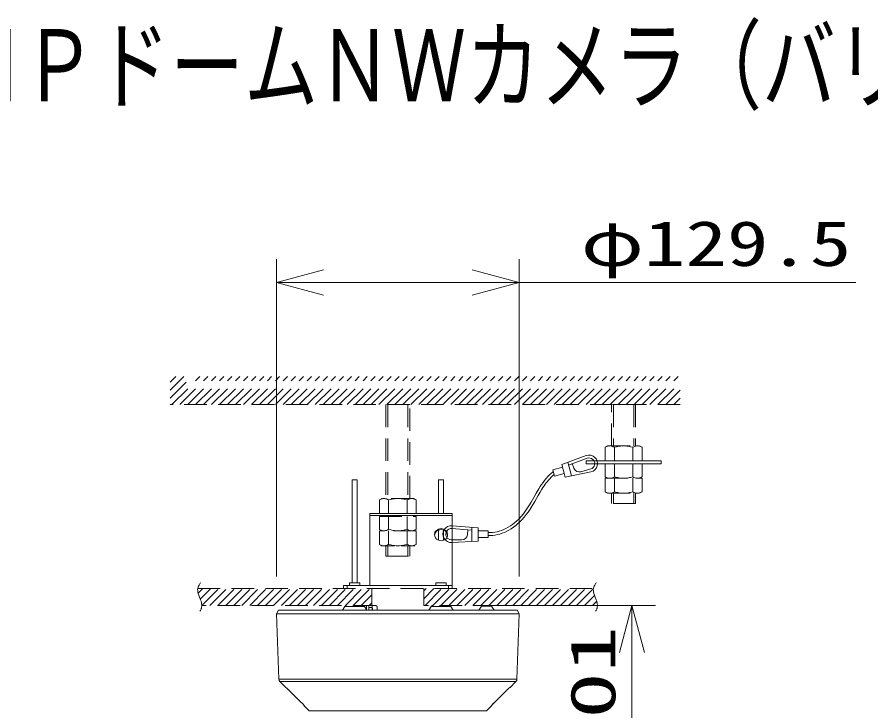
# Model space of a CAD drawing. Units: millimetres on the paper. Extents: x -62 to 65, y -59 to 59.
# Drawn here: x -20.02 to 25.43, y 22.34 to 59.29 of the extents above; entities that cross this region are included whole.
import ezdxf
from ezdxf.enums import TextEntityAlignment as Align

# ---------------------------------------------------------------- set-up
doc = ezdxf.new("R2010")
doc.units = ezdxf.units.MM
doc.linetypes.add('DASHED1', pattern=[1.8, 1.2, -0.6])
for name, color, linetype, lineweight in [('0-0_GAIKEI', 4, 'Continuous', 9), ('0-2_SUNPO', 7, 'Continuous', 9), ('0-3_0', 7, 'Continuous', 9)]:
    doc.layers.add(name, color=color, linetype=linetype, lineweight=lineweight)
doc.layers.add('0-1_MOJI1', color=7, linetype='Continuous')
doc.styles.add('ＭＳ ゴシック', font='')
doc.styles.get('ＭＳ ゴシック').set_extended_font_data('MS Gothic')

# ---------------------------------------------------------------- blocks, each defined once
blk = doc.blocks.new('_Open30')
at = {"layer": '0-3_0'}
blk.add_line((0, 0), (-1, 0), dxfattribs=at)
blk.add_lwpolyline([(-1, 0.2679), (0, 0), (-1, -0.2679)], dxfattribs=at)

msp = doc.modelspace()

# ---------------------------------------------------------------- linework, layer by layer
at = {"layer": '0-0_GAIKEI', "color": 134, "linetype": 'DASHED1'}
for p, q in [((-11.873, 38.993), (-10.714, 40.152)), ((-11.873, 39.418), (-11.138, 40.152)), ((-11.873, 39.842), (-11.563, 40.152)), ((-11.79, 38.652), (-10.29, 40.152)), ((-11.366, 38.652), (-9.866, 40.152)), ((-10.941, 38.652), (-9.441, 40.152)), ((-10.517, 38.652), (-9.017, 40.152)), ((-10.093, 38.652), (-8.593, 40.152)), ((-9.669, 38.652), (-8.169, 40.152)), ((-9.244, 38.652), (-7.744, 40.152)), ((-8.82, 38.652), (-7.32, 40.152)), ((-8.396, 38.652), (-6.896, 40.152)), ((-7.972, 38.652), (-6.472, 40.152)), ((-7.547, 38.652), (-6.047, 40.152)), ((-7.123, 38.652), (-5.623, 40.152)), ((-6.699, 38.652), (-5.199, 40.152)), ((-6.274, 38.652), (-4.774, 40.152)), ((-5.85, 38.652), (-4.35, 40.152)), ((-5.426, 38.652), (-3.926, 40.152)), ((-5.002, 38.652), (-3.502, 40.152)), ((-4.577, 38.652), (-3.077, 40.152)), ((-4.153, 38.652), (-2.653, 40.152)), ((-3.729, 38.652), (-2.229, 40.152)), ((-3.305, 38.652), (-1.805, 40.152)), ((-2.88, 38.652), (-1.38, 40.152)), ((-2.456, 38.652), (-0.956, 40.152)), ((-2.032, 38.652), (-0.532, 40.152)), ((-1.608, 38.652), (-0.108, 40.152)), ((-1.183, 38.652), (0.317, 40.152)), ((-0.759, 38.652), (0.741, 40.152)), ((-0.335, 38.652), (1.165, 40.152)), ((0.089, 38.652), (1.589, 40.152)), ((0.514, 38.652), (2.014, 40.152)), ((0.938, 38.652), (2.438, 40.152)), ((1.362, 38.652), (2.862, 40.152)), ((1.787, 38.652), (3.287, 40.152)), ((2.211, 38.652), (3.711, 40.152)), ((2.635, 38.652), (4.135, 40.152)), ((3.059, 38.652), (4.559, 40.152)), ((3.484, 38.652), (4.984, 40.152)), ((3.908, 38.652), (5.408, 40.152)), ((4.332, 38.652), (5.832, 40.152)), ((4.756, 38.652), (6.256, 40.152)), ((5.181, 38.652), (6.681, 40.152)), ((5.605, 38.652), (7.105, 40.152)), ((6.029, 38.652), (7.529, 40.152)), ((6.453, 38.652), (7.953, 40.152)), ((6.878, 38.652), (8.378, 40.152)), ((7.302, 38.652), (8.802, 40.152)), ((7.726, 38.652), (9.226, 40.152)), ((8.151, 38.652), (9.651, 40.152)), ((8.575, 38.652), (10.075, 40.152)), ((8.999, 38.652), (10.499, 40.152)), ((9.423, 38.652), (10.923, 40.152)), ((9.848, 38.652), (11.348, 40.152)), ((10.272, 38.652), (11.772, 40.152)), ((10.696, 38.652), (12.196, 40.152)), ((11.12, 38.652), (12.62, 40.152)), ((11.545, 38.652), (13.045, 40.152)), ((11.969, 38.652), (13.469, 40.152)), ((12.393, 38.652), (13.893, 40.152)), ((12.817, 38.652), (14.317, 40.152)), ((13.242, 38.652), (14.742, 40.152)), ((13.666, 38.652), (15.166, 40.152)), ((14.09, 38.652), (15.28, 39.842)), ((14.514, 38.652), (15.28, 39.417)), ((15.28, 38.652), (-11.873, 38.652)), ((-0.392, 38.652), (-0.392, 33.652)), ((-0.292, 38.652), (-0.292, 33.652)), ((0.783, 38.652), (0.783, 33.652)), ((0.883, 33.652), (0.883, 38.652)), ((11.626, 36.454), (11.626, 38.654)), ((12.901, 38.654), (11.626, 38.654)), ((11.726, 38.654), (11.726, 36.454)), ((12.801, 38.654), (12.801, 36.454)), ((12.901, 38.654), (12.901, 36.454)), ((14.939, 38.652), (15.28, 38.993)), ((11.414, 36.454), (11.282, 36.378)), ((11.282, 35.654), (11.282, 36.378)), ((11.773, 35.654), (11.773, 36.378)), ((12.754, 35.654), (12.754, 36.378)), ((13.245, 35.654), (13.245, 36.378)), ((11.282, 35.654), (13.245, 35.654)), ((11.282, 35.494), (11.282, 34.81)), ((11.773, 35.494), (11.773, 34.81)), ((12.754, 35.494), (12.754, 34.81)), ((13.245, 35.494), (13.245, 34.81)), ((11.414, 34.734), (11.282, 34.81)), ((11.282, 34.734), (11.282, 34.01)), ((11.282, 34.734), (13.245, 34.734)), ((11.773, 34.734), (11.773, 34.01)), ((12.754, 34.734), (12.754, 34.01)), ((13.114, 34.734), (13.245, 34.81)), ((13.245, 34.734), (13.245, 34.01)), ((1.096, 33.652), (1.227, 33.576)), ((11.414, 33.934), (11.282, 34.01)), ((11.626, 33.934), (11.626, 33.387)), ((11.726, 33.934), (11.726, 33.387)), ((12.801, 33.387), (12.801, 33.934)), ((-0.736, 32.852), (-0.736, 33.576)), ((-0.245, 32.852), (-0.245, 33.576)), ((0.737, 32.852), (0.737, 33.576)), ((1.227, 32.852), (1.227, 33.576)), ((1.227, 32.852), (-0.736, 32.852)), ((-0.736, 32.692), (-0.736, 32.008)), ((-0.736, 32.692), (1.227, 32.692)), ((-0.245, 32.692), (-0.245, 32.008)), ((0.737, 32.692), (0.737, 32.008)), ((1.227, 32.692), (1.227, 32.008)), ((-0.604, 31.932), (-0.736, 32.008)), ((-0.736, 31.932), (-0.736, 31.208)), ((1.227, 31.932), (-0.736, 31.932)), ((-0.245, 31.932), (-0.245, 31.208)), ((0.737, 31.932), (0.737, 31.208)), ((1.096, 31.932), (1.227, 32.008)), ((1.227, 31.932), (1.227, 31.208)), ((-0.604, 31.132), (-0.736, 31.208)), ((0.076, 31.132), (-0.66, 31.132)), ((-0.292, 31.132), (-0.292, 30.585)), ((1.151, 31.132), (0.415, 31.132)), ((0.783, 31.132), (0.783, 30.585)), ((0.883, 31.132), (0.883, 30.585)), ((1.096, 31.132), (1.227, 31.208)), ((-10.406, 28.852), (10.655, 28.852)), ((-10.383, 28.604), (-10.135, 28.852)), ((-10.27, 28.292), (-9.711, 28.852)), ((-10.186, 27.952), (-9.286, 28.852)), ((-9.762, 27.952), (-8.862, 28.852)), ((-9.338, 27.952), (-8.438, 28.852)), ((-8.913, 27.952), (-8.013, 28.852)), ((-8.489, 27.952), (-7.589, 28.852)), ((-8.065, 27.952), (-7.165, 28.852)), ((-7.641, 27.952), (-6.741, 28.852)), ((-7.216, 27.952), (-6.316, 28.852)), ((-6.792, 27.952), (-5.892, 28.852)), ((-6.368, 27.952), (-5.468, 28.852)), ((-5.944, 27.952), (-5.044, 28.852)), ((-5.519, 27.952), (-4.619, 28.852)), ((-5.095, 27.952), (-4.195, 28.852)), ((-4.671, 27.952), (-3.771, 28.852)), ((-4.247, 27.952), (-3.347, 28.852)), ((-3.822, 27.952), (-2.922, 28.852)), ((-3.398, 27.952), (-2.498, 28.852)), ((-2.974, 27.952), (-2.074, 28.852)), ((-2.549, 27.952), (-1.649, 28.852)), ((-2.125, 27.952), (-1.225, 28.852)), ((-1.254, 28.852), (-1.255, 28.852)), ((-1.133, 27.952), (-1.133, 28.852)), ((1.625, 28.852), (1.625, 27.952)), ((1.625, 28.308), (2.169, 28.852)), ((1.625, 28.732), (1.745, 28.852)), ((1.693, 27.952), (2.593, 28.852)), ((2.117, 27.952), (3.017, 28.852)), ((2.542, 27.952), (3.442, 28.852)), ((2.966, 27.952), (3.866, 28.852)), ((3.39, 27.952), (4.29, 28.852)), ((3.814, 27.952), (4.714, 28.852)), ((4.239, 27.952), (5.139, 28.852)), ((4.663, 27.952), (5.563, 28.852)), ((5.087, 27.952), (5.987, 28.852)), ((5.512, 27.952), (6.412, 28.852)), ((5.936, 27.952), (6.836, 28.852)), ((6.36, 27.952), (7.26, 28.852)), ((6.784, 27.952), (7.684, 28.852)), ((7.209, 27.952), (8.109, 28.852)), ((7.633, 27.952), (8.533, 28.852)), ((8.057, 27.952), (8.957, 28.852)), ((8.481, 27.952), (9.381, 28.852)), ((8.906, 27.952), (9.806, 28.852)), ((9.33, 27.952), (10.23, 28.852)), ((9.754, 27.952), (10.654, 28.852)), ((-1.701, 27.952), (-1.133, 28.52)), ((10.178, 27.952), (10.715, 28.489)), ((10.603, 27.952), (10.83, 28.179)), ((-0.95, 27.952), (-10.193, 27.952)), ((-2.583, 27.902), (-1.525, 27.902)), ((-1.116, 27.854), (-1.3, 27.854)), ((-1.277, 27.952), (-1.133, 28.096)), ((10.869, 27.952), (1.625, 27.952)), ((2.017, 27.902), (3.075, 27.902)), ((4.701, 27.911), (5.226, 27.911))]:
    msp.add_line(p, q, dxfattribs=at)
at = {"layer": '0-0_GAIKEI'}
for p, q in [((10.277, 35.936), (8.976, 35.468)), ((8.976, 35.468), (9.159, 34.786)), ((9.289, 35.581), (9.483, 34.854)), ((10.328, 35.795), (9.328, 35.435)), ((9.617, 35.264), (9.526, 35.507)), ((14.264, 35.654), (10.264, 35.654)), ((10.264, 35.494), (10.264, 35.654)), ((10.264, 35.494), (14.264, 35.494)), ((14.264, 35.654), (14.264, 35.494)), ((9.159, 34.786), (10.522, 35.072)), ((9.989, 35.076), (10.511, 35.224)), ((-2.193, 34.652), (-2.193, 29.152)), ((-1.916, 34.652), (-2.193, 34.652)), ((-1.916, 29.152), (-1.916, 34.652)), ((2.684, 34.652), (2.407, 34.652)), ((2.407, 34.652), (2.407, 32.852)), ((2.684, 32.852), (2.684, 34.652)), ((3.146, 32.852), (-1.254, 32.852)), ((-1.254, 32.852), (-1.254, 29.036)), ((3.146, 32.75), (-1.254, 32.75)), ((3.146, 32.852), (3.146, 28.852)), ((2.407, 31.967), (2.407, 31.426)), ((2.684, 31.426), (2.684, 31.967)), ((3.123, 32.053), (4.182, 31.965)), ((3.136, 32.203), (4.513, 32.088)), ((3.947, 31.724), (3.972, 31.982)), ((4.182, 32.115), (4.182, 31.363)), ((4.513, 32.088), (4.513, 31.381)), ((3.636, 31.447), (3.094, 31.454)), ((4.513, 31.381), (3.123, 31.305)), ((-2.331, 29.012), (-2.331, 29.152)), ((2.269, 29.012), (2.269, 29.152)), ((2.823, 29.152), (2.269, 29.152)), ((2.823, 29.012), (2.823, 29.152)), ((-2.654, 29.012), (-2.654, 28.852)), ((-2.654, 29.012), (3.146, 29.012)), ((-2.454, 29.012), (-2.454, 28.852)), ((2.946, 29.012), (2.946, 28.852)), ((-2.583, 27.902), (-2.698, 27.702)), ((-1.525, 27.902), (-1.41, 27.702)), ((-1.425, 27.729), (-1.423, 27.854)), ((-1.303, 27.702), (-1.3, 27.854)), ((-1.113, 27.702), (-1.116, 27.854)), ((-1.115, 27.952), (-1.109, 27.702)), ((-0.849, 27.702), (-0.852, 27.854)), ((2.017, 27.902), (1.902, 27.702)), ((3.075, 27.902), (3.19, 27.702)), ((4.701, 27.911), (4.549, 27.702)), ((5.226, 27.911), (5.377, 27.702)), ((-6.217, 27.502), (6.709, 27.502)), ((6.529, 23.903), (-6.037, 23.903))]:
    msp.add_line(p, q, dxfattribs=at)
at = {"layer": '0-0_GAIKEI', "color": 7}
for p, q in [((-6.111, 27.702), (-6.217, 27.502)), ((-6.096, 24.037), (-6.217, 27.502)), ((6.602, 27.702), (-6.111, 27.702)), ((6.588, 24.037), (6.709, 27.502)), ((6.602, 27.702), (6.709, 27.502)), ((6.588, 24.037), (-6.096, 24.037)), ((-5.725, 23.591), (-6.037, 23.903)), ((6.217, 23.591), (6.529, 23.903)), ((-5.725, 23.591), (-5.725, 23.598)), ((6.217, 23.598), (6.217, 23.591)), ((5.406, 22.805), (5.406, 22.805)), ((-4.732, 22.613), (-4.732, 22.608)), ((-4.723, 22.601), (-4.723, 22.588)), ((-4.473, 22.339), (-4.723, 22.588)), ((-4.473, 22.339), (4.965, 22.339)), ((4.965, 22.339), (5.215, 22.588)), ((5.215, 22.588), (5.215, 22.601)), ((5.223, 22.608), (5.224, 22.613)), ((5.224, 22.613), (5.226, 22.616))]:
    msp.add_line(p, q, dxfattribs=at)
at = {"layer": '0-0_GAIKEI', "color": 134, "linetype": 'DASHED1'}
for points in [[(11.282, 36.378), (11.341, 36.409), (11.4, 36.432), (11.443, 36.444), (11.485, 36.451), (11.528, 36.454), (11.57, 36.451), (11.613, 36.444), (11.655, 36.432), (11.714, 36.409), (11.773, 36.378)], [(11.414, 36.454), (13.114, 36.454), (13.245, 36.378)], [(11.773, 36.378), (11.891, 36.409), (11.95, 36.421), (12.008, 36.432), (12.094, 36.444), (12.179, 36.451), (12.264, 36.454), (12.349, 36.451), (12.434, 36.444), (12.519, 36.432), (12.578, 36.421), (12.637, 36.409), (12.754, 36.378)], [(12.754, 36.378), (12.813, 36.409), (12.872, 36.432), (12.915, 36.444), (12.957, 36.451), (13, 36.454), (13.01, 36.454), (13.058, 36.449), (13.107, 36.438), (13.156, 36.422), (13.201, 36.402), (13.245, 36.378)], [(11.282, 34.81), (11.341, 34.779), (11.4, 34.755), (11.443, 34.743), (11.485, 34.736), (11.528, 34.734), (11.57, 34.736), (11.613, 34.743), (11.655, 34.755), (11.714, 34.779), (11.773, 34.81)], [(11.773, 34.81), (11.891, 34.779), (11.95, 34.766), (12.008, 34.755), (12.094, 34.743), (12.179, 34.736), (12.264, 34.734), (12.349, 34.736), (12.434, 34.743), (12.519, 34.755), (12.578, 34.766), (12.637, 34.779), (12.754, 34.81)], [(12.754, 34.81), (12.813, 34.779), (12.872, 34.755), (12.915, 34.743), (12.957, 34.736), (13, 34.734), (13.01, 34.734), (13.058, 34.738), (13.107, 34.749), (13.156, 34.766), (13.201, 34.786), (13.245, 34.81)], [(-0.245, 33.576), (-0.304, 33.607), (-0.362, 33.63), (-0.405, 33.642), (-0.448, 33.649), (-0.49, 33.652), (-0.5, 33.652), (-0.549, 33.647), (-0.597, 33.637), (-0.646, 33.62), (-0.691, 33.6), (-0.736, 33.576)], [(1.096, 33.652), (-0.604, 33.652), (-0.736, 33.576)], [(0.737, 33.576), (0.619, 33.607), (0.56, 33.619), (0.502, 33.63), (0.416, 33.642), (0.331, 33.649), (0.246, 33.652), (0.161, 33.649), (0.076, 33.642), (-0.01, 33.63), (-0.068, 33.619), (-0.127, 33.607), (-0.245, 33.576)], [(1.227, 33.576), (1.168, 33.607), (1.11, 33.63), (1.067, 33.642), (1.025, 33.649), (0.982, 33.652), (0.94, 33.649), (0.897, 33.642), (0.854, 33.63), (0.796, 33.607), (0.737, 33.576)], [(11.282, 34.01), (11.341, 33.979), (11.4, 33.955), (11.443, 33.943), (11.485, 33.936), (11.528, 33.934), (11.57, 33.936), (11.613, 33.943), (11.655, 33.955), (11.714, 33.979), (11.773, 34.01)], [(11.414, 33.934), (13.114, 33.934), (13.245, 34.01)], [(12.901, 33.934), (12.901, 33.387), (11.626, 33.387)], [(11.773, 34.01), (11.891, 33.979), (11.95, 33.966), (12.008, 33.955), (12.094, 33.943), (12.179, 33.936), (12.264, 33.934), (12.349, 33.936), (12.434, 33.943), (12.519, 33.955), (12.578, 33.966), (12.637, 33.979), (12.754, 34.01)], [(12.754, 34.01), (12.813, 33.979), (12.872, 33.955), (12.915, 33.943), (12.957, 33.936), (13, 33.934), (13.01, 33.934), (13.058, 33.938), (13.107, 33.949), (13.156, 33.966), (13.201, 33.986), (13.245, 34.01)], [(-0.245, 32.008), (-0.304, 31.977), (-0.362, 31.954), (-0.405, 31.942), (-0.448, 31.934), (-0.49, 31.932), (-0.5, 31.932), (-0.549, 31.936), (-0.597, 31.947), (-0.646, 31.964), (-0.691, 31.984), (-0.736, 32.008)], [(0.737, 32.008), (0.619, 31.977), (0.56, 31.964), (0.502, 31.954), (0.416, 31.942), (0.331, 31.934), (0.246, 31.932), (0.161, 31.934), (0.076, 31.942), (-0.01, 31.954), (-0.068, 31.964), (-0.127, 31.977), (-0.245, 32.008)], [(1.227, 32.008), (1.168, 31.977), (1.11, 31.954), (1.067, 31.942), (1.025, 31.934), (0.982, 31.932), (0.94, 31.934), (0.897, 31.942), (0.854, 31.954), (0.796, 31.977), (0.737, 32.008)], [(-0.245, 31.208), (-0.304, 31.177), (-0.362, 31.154), (-0.405, 31.142), (-0.448, 31.134), (-0.49, 31.132), (-0.5, 31.132), (-0.549, 31.136), (-0.597, 31.147), (-0.646, 31.164), (-0.691, 31.184), (-0.736, 31.208)], [(-0.392, 31.132), (-0.392, 30.585), (0.883, 30.585)], [(0.737, 31.208), (0.619, 31.177), (0.56, 31.164), (0.502, 31.154), (0.416, 31.142), (0.331, 31.134), (0.246, 31.132), (0.161, 31.134), (0.076, 31.142), (-0.01, 31.154), (-0.068, 31.164), (-0.127, 31.177), (-0.245, 31.208)], [(1.227, 31.208), (1.168, 31.177), (1.11, 31.154), (1.067, 31.142), (1.025, 31.134), (0.982, 31.132), (0.94, 31.134), (0.897, 31.142), (0.854, 31.154), (0.796, 31.177), (0.737, 31.208)], [(-10.245, 29.165), (-10.273, 29.135), (-10.297, 29.104), (-10.319, 29.074), (-10.338, 29.044), (-10.368, 28.986), (-10.39, 28.927), (-10.404, 28.868), (-10.41, 28.807), (-10.409, 28.743), (-10.4, 28.675), (-10.383, 28.6), (-10.355, 28.512), (-10.312, 28.398), (-10.256, 28.254), (-10.231, 28.181), (-10.211, 28.107), (-10.203, 28.066), (-10.197, 28.024), (-10.194, 27.988), (-10.193, 27.951), (-10.194, 27.917), (-10.197, 27.883), (-10.203, 27.851), (-10.21, 27.819), (-10.22, 27.787), (-10.231, 27.755), (-10.245, 27.724), (-10.261, 27.693), (-10.289, 27.645)], [(10.816, 29.165), (10.789, 29.135), (10.764, 29.104), (10.743, 29.074), (10.724, 29.044), (10.693, 28.986), (10.671, 28.927), (10.657, 28.868), (10.651, 28.807), (10.652, 28.743), (10.661, 28.675), (10.679, 28.6), (10.707, 28.512), (10.75, 28.398), (10.806, 28.254), (10.83, 28.181), (10.85, 28.107), (10.858, 28.066), (10.864, 28.024), (10.868, 27.988), (10.869, 27.951), (10.867, 27.917), (10.864, 27.883), (10.859, 27.851), (10.851, 27.819), (10.842, 27.787), (10.83, 27.755), (10.817, 27.724), (10.801, 27.693), (10.772, 27.645)]]:
    msp.add_lwpolyline(points, dxfattribs=at)
at = {"layer": '0-0_GAIKEI'}
for points in [[(5.05, 31.833), (5.169, 31.833), (5.289, 31.84), (5.408, 31.856), (5.527, 31.879), (5.646, 31.911), (5.765, 31.95), (5.884, 31.998), (6.002, 32.055), (6.121, 32.12), (6.238, 32.193), (6.355, 32.276), (6.471, 32.367), (6.584, 32.467), (6.696, 32.575), (6.805, 32.692), (6.91, 32.817), (7.011, 32.948), (7.112, 33.093), (7.218, 33.257), (7.335, 33.452), (7.482, 33.71), (7.614, 33.944), (7.75, 34.174), (7.821, 34.288), (7.895, 34.399), (7.973, 34.509), (8.054, 34.616), (8.106, 34.68), (8.16, 34.742), (8.211, 34.8), (8.265, 34.856), (8.318, 34.909), (8.372, 34.96), (8.426, 35.008), (8.482, 35.054), (8.524, 35.088)], [(9.018, 35.313), (8.501, 35.175), (8.591, 34.841), (9.107, 34.979)], [(5.048, 31.682), (5.173, 31.681), (5.298, 31.689), (5.422, 31.705), (5.547, 31.728), (5.67, 31.76), (5.794, 31.8), (5.917, 31.848), (6.04, 31.904), (6.162, 31.969), (6.283, 32.042), (6.404, 32.124), (6.523, 32.214), (6.64, 32.313), (6.756, 32.421), (6.868, 32.537), (6.977, 32.661), (7.082, 32.791), (7.185, 32.932), (7.29, 33.088), (7.401, 33.268), (7.53, 33.487), (7.718, 33.82), (7.814, 33.987), (7.914, 34.151), (7.972, 34.242), (8.032, 34.332), (8.085, 34.407), (8.14, 34.48), (8.191, 34.545), (8.244, 34.608), (8.294, 34.666), (8.346, 34.723), (8.397, 34.775), (8.45, 34.825), (8.502, 34.873), (8.555, 34.919), (8.567, 34.928)], [(4.513, 31.927), (5.048, 31.927), (5.048, 31.581), (4.513, 31.581)], [(-1.777, 29.012), (-1.777, 29.152), (-2.331, 29.152)]]:
    msp.add_lwpolyline(points, dxfattribs=at)
at = {"layer": '0-0_GAIKEI', "color": 7}
for points in [[(-5.553, 23.439), (-5.664, 23.545), (-5.709, 23.586), (-5.722, 23.597), (-5.724, 23.598), (-5.725, 23.598), (-5.725, 23.598), (-5.725, 23.598), (-5.725, 23.598)], [(-5.553, 23.439), (-5.663, 23.544), (-5.718, 23.593)], [(6.045, 23.439), (6.155, 23.545), (6.2, 23.586), (6.214, 23.597), (6.216, 23.598), (6.216, 23.598), (6.217, 23.598), (6.217, 23.598), (6.217, 23.598)], [(6.21, 23.593), (6.158, 23.547), (6.048, 23.442), (6.045, 23.439)], [(-4.723, 22.601), (-4.724, 22.602), (-4.726, 22.605), (-4.74, 22.623), (-4.762, 22.648), (-4.818, 22.708), (-4.914, 22.805), (-4.914, 22.805)], [(-4.914, 22.805), (-4.802, 22.691), (-4.746, 22.63), (-4.729, 22.609)], [(5.215, 22.601), (5.216, 22.602), (5.217, 22.605), (5.232, 22.623), (5.254, 22.648), (5.31, 22.708), (5.406, 22.805)], [(5.221, 22.609), (5.271, 22.667), (5.367, 22.767), (5.406, 22.805)]]:
    msp.add_lwpolyline(points, dxfattribs=at)
at = {"layer": '0-0_GAIKEI'}
for centre, radius, start, end in [((10.429, 35.512), 0.45, 281.8661, 109.776), ((10.429, 35.512), 0.3, 285.8134, 109.776), ((9.905, 35.372), 0.308, 200.5682, 285.8134), ((3.098, 31.754), 0.45, 85.224, 273.1339), ((3.098, 31.754), 0.3, 85.224, 269.1866), ((3.641, 31.754), 0.308, 269.1866, 354.4318), ((-1.907, 29.036), 0.653, 357.919, 0)]:
    msp.add_arc(centre, radius, start, end, dxfattribs=at)
at = {"layer": '0-0_GAIKEI', "color": 134, "linetype": 'DASHED1'}
for centre, start, end in [((-2.496, 27.852), 90, 150), ((-1.612, 27.852), 30, 90), ((2.104, 27.852), 90, 150), ((2.988, 27.852), 30, 90), ((4.782, 27.852), 90, 144), ((5.145, 27.852), 36, 90)]:
    msp.add_arc(centre, 0.1, start, end, dxfattribs=at)
at = {"layer": '0-0_GAIKEI', "color": 7}
for centre, radius, start, end in [((-5.896, 24.044), 0.2, 182, 225), ((6.388, 24.044), 0.2, 315, 358), ((-5.704, 23.619), 0.03, 225.1004, 246.3583), ((-5.704, 23.612), 0.03, 225.0003, 270), ((518.072, 551.165), 743.423, 225.22343, 225.29281), ((522.972, 556.079), 750.363, 225.22219, 225.29092), ((522.899, 556.006), 750.259, 225.22219, 225.29094), ((-517.581, 551.165), 743.423, 314.70719, 314.77657), ((-522.385, 555.983), 750.227, 314.70906, 314.77782), ((-522.536, 556.135), 750.442, 314.70907, 314.77781), ((6.196, 23.612), 0.03, 270, 314.9997), ((6.195, 23.619), 0.03, 293.6996, 314.8996), ((8.944, 19.225), 5.034, 134.6556, 136.422), ((-4.702, 22.61), 0.03, 182.9999, 225.0002), ((-4.702, 22.622), 0.0299, 204.1106, 225.2311), ((5.193, 22.61), 0.03, 314.9996, 357.0002), ((5.194, 22.622), 0.0299, 314.769, 335.8686)]:
    msp.add_arc(centre, radius, start, end, dxfattribs=at)
at = {"layer": '0-0_GAIKEI'}
for centre, major_axis, start_param, end_param in [((2.546, 31.725), (-0.35, 0), 3.141593, 6.283185), ((2.546, 31.667), (0.35, 0), 0.089334, 3.052255), ((2.546, 31.725), (-0.35, 0), 6.283185, 9.424778)]:
    msp.add_ellipse(centre, major_axis=major_axis, ratio=0.931457, start_param=start_param, end_param=end_param, dxfattribs=at)
at = {"layer": '0-0_GAIKEI', "color": 134, "linetype": 'DASHED1'}
for centre, major_axis, ratio, start_param, end_param in [((-1.402, 27.852), (0.002, 0.1), 0.207369, 0.0037, 1.557043), ((-1.321, 27.852), (-0.002, -0.1), 0.207369, 1.59195, 3.145293), ((-1.137, 27.852), (-0.002, 0.1), 0.207369, 4.726142, 6.279485), ((-0.95, 27.852), (0.0083, -0.0997), 0.977954, 1.506688, 3.060031)]:
    msp.add_ellipse(centre, major_axis=major_axis, ratio=ratio, start_param=start_param, end_param=end_param, dxfattribs=at)
at = {"layer": '0-2_SUNPO'}
for p, q in [((-6.217, 29.502), (-6.217, 46.402)), ((6.709, 29.502), (6.709, 46.402)), ((-3.717, 45.152), (4.209, 45.152)), ((6.709, 45.152), (24.625, 45.152)), ((4.988, 27.952), (13.959, 27.952)), ((12.709, 20.292), (12.709, 25.452))]:
    msp.add_line(p, q, dxfattribs=at)

# ---------------------------------------------------------------- block references
at = {"layer": '0-2_SUNPO', "xscale": 2.5, "yscale": 2.5}
for p, rotation in [((-6.217, 45.152), 180), ((12.709, 27.952), 90.00048)]:
    msp.add_blockref('_Open30', p, dxfattribs=dict(at, rotation=rotation))
msp.add_blockref('_Open30', (6.709, 45.152), dxfattribs=at)

# ---------------------------------------------------------------- texts
at = {"layer": '0-1_MOJI1', "style": 'ＭＳ ゴシック', "width": 0.75}
msp.add_text('屋内２ＭＰドームＮＷカメラ（バリ・天井直付金具付）', height=3.849, dxfattribs=at).set_placement((-35.5, 53.642), align=Align.BOTTOM_LEFT)
at = {"layer": '0-2_SUNPO', "style": 'ＭＳ ゴシック', "width": 1.35}
msp.add_text('φ129.5', height=2.405, dxfattribs=at).set_placement((9.988, 45.314), align=Align.BOTTOM_LEFT)
at = {"layer": '0-2_SUNPO', "style": 'ＭＳ ゴシック', "width": 1.5}
msp.add_text('101', height=2.405, rotation=90, dxfattribs=at).set_placement((12.546, 19.479), align=Align.BOTTOM_LEFT)

doc.saveas('drawing.dxf')
